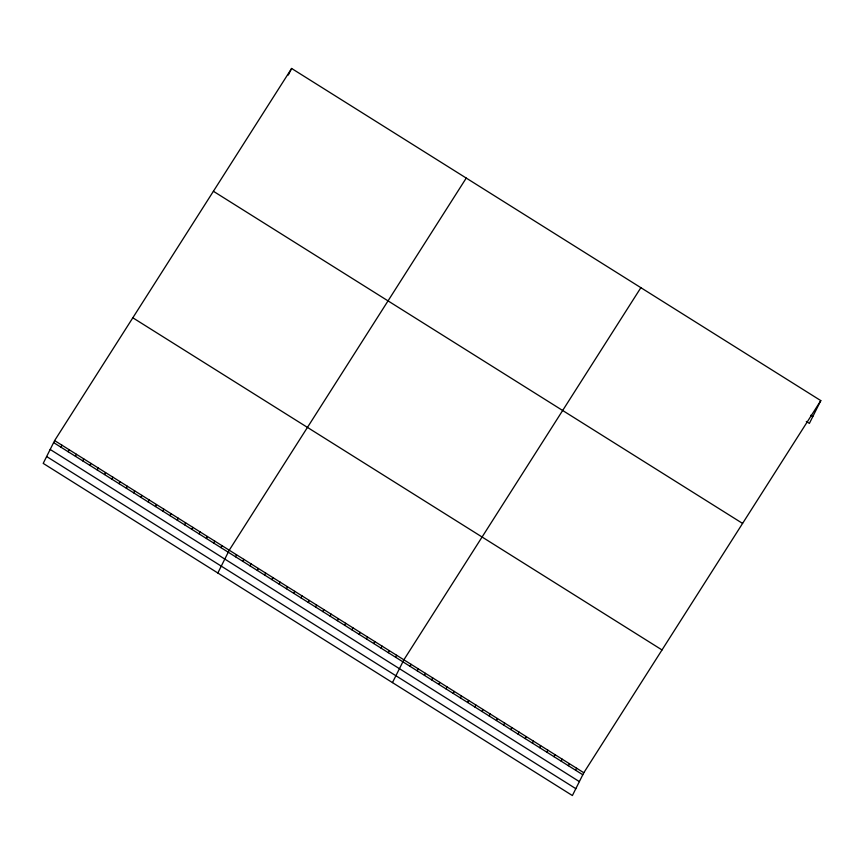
<?xml version="1.0" encoding="UTF-8"?>
<svg xmlns="http://www.w3.org/2000/svg" width="864" height="864" viewBox="0 0 864 864"><rect width="100%" height="100%" fill="white"/><g stroke="black" fill="none" stroke-linecap="round" stroke-linejoin="round"><path stroke-width="1.3" d="M54.616 440.597L43.2 463.385L572.389 795.539L583.805 772.74L820.8 400.615L291.611 68.461L54.616 440.597L583.805 772.74M60.89 447.163L61.884 445.165M68.159 451.732L69.163 449.734M75.438 456.3L76.442 454.302M82.717 460.868L83.722 458.86M89.996 465.437L90.99 463.428M288.317 75.038L291.611 68.461M97.265 470.005L98.269 467.996M104.544 474.563L105.548 472.565M111.823 479.131L112.828 477.133M119.102 483.7L120.096 481.702M126.371 488.268L127.375 486.27M133.65 492.836L134.654 490.838M140.929 497.405L141.934 495.396M148.198 501.973L149.202 499.964M155.477 506.542L156.481 504.533M162.756 511.099L163.76 509.101M170.035 515.668L171.04 513.67M177.304 520.236L178.308 518.238M184.583 524.804L185.587 522.806M191.862 529.373L192.866 527.375M199.141 533.941L200.135 531.932M206.41 538.51L207.414 536.501M213.689 543.078L214.693 541.069M220.968 547.636L221.972 545.638M217.836 572.994L229.241 550.206L466.247 178.07M235.516 556.772L236.52 554.774M242.795 561.341L243.799 559.343M250.074 565.909L251.078 563.911M257.353 570.478L258.347 568.469M264.622 575.046L265.626 573.037M271.901 579.614L272.905 577.606M279.18 584.172L280.184 582.174M286.448 588.74L287.453 586.742M293.728 593.309L294.732 591.311M301.007 597.877L302.011 595.879M308.286 602.446L309.29 600.448M315.554 607.014L316.559 605.005M322.834 611.582L323.838 609.574M330.113 616.151L331.117 614.142M337.392 620.708L338.386 618.71M344.66 625.277L345.665 623.279M351.94 629.845L352.944 627.847M359.219 634.414L360.223 632.416M366.498 638.982L367.492 636.984M373.766 643.55L374.771 641.542M381.046 648.119L382.05 646.11M388.325 652.687L389.329 650.678M395.604 657.245L396.598 655.247M392.461 682.603L403.877 659.815L640.872 287.68M410.076 666.338L411.08 664.33M417.269 670.853L418.273 668.844M424.462 675.367L425.466 673.369M431.665 679.882L432.67 677.884M438.858 684.407L439.862 682.398M446.062 688.921L447.055 686.923M453.254 693.436L454.259 691.438M460.447 697.95L461.452 695.952M467.651 702.475L468.655 700.466M474.844 706.99L475.848 704.992M482.047 711.504L483.041 709.506M489.24 716.018L490.244 714.02M496.433 720.544L497.437 718.535M503.636 725.058L504.641 723.06M510.829 729.572L511.834 727.574M518.033 734.098L519.026 732.089M525.226 738.612L526.23 736.603M532.418 743.126L533.423 741.128M539.622 747.641L540.626 745.643M546.815 752.166L547.819 750.157M554.008 756.68L555.012 754.672M561.211 761.195L562.216 759.197M568.404 765.709L569.408 763.711M575.608 770.234L576.601 768.226M820.8 400.615L809.384 423.403L806.306 421.47M810.767 415.249L812.819 416.545M213.397 191.268L742.586 523.422M132.818 317.79L662.008 649.944M53.611 442.595L582.8 774.749M50.177 449.464L579.366 781.607M46.634 456.527L575.824 788.67"/></g></svg>
